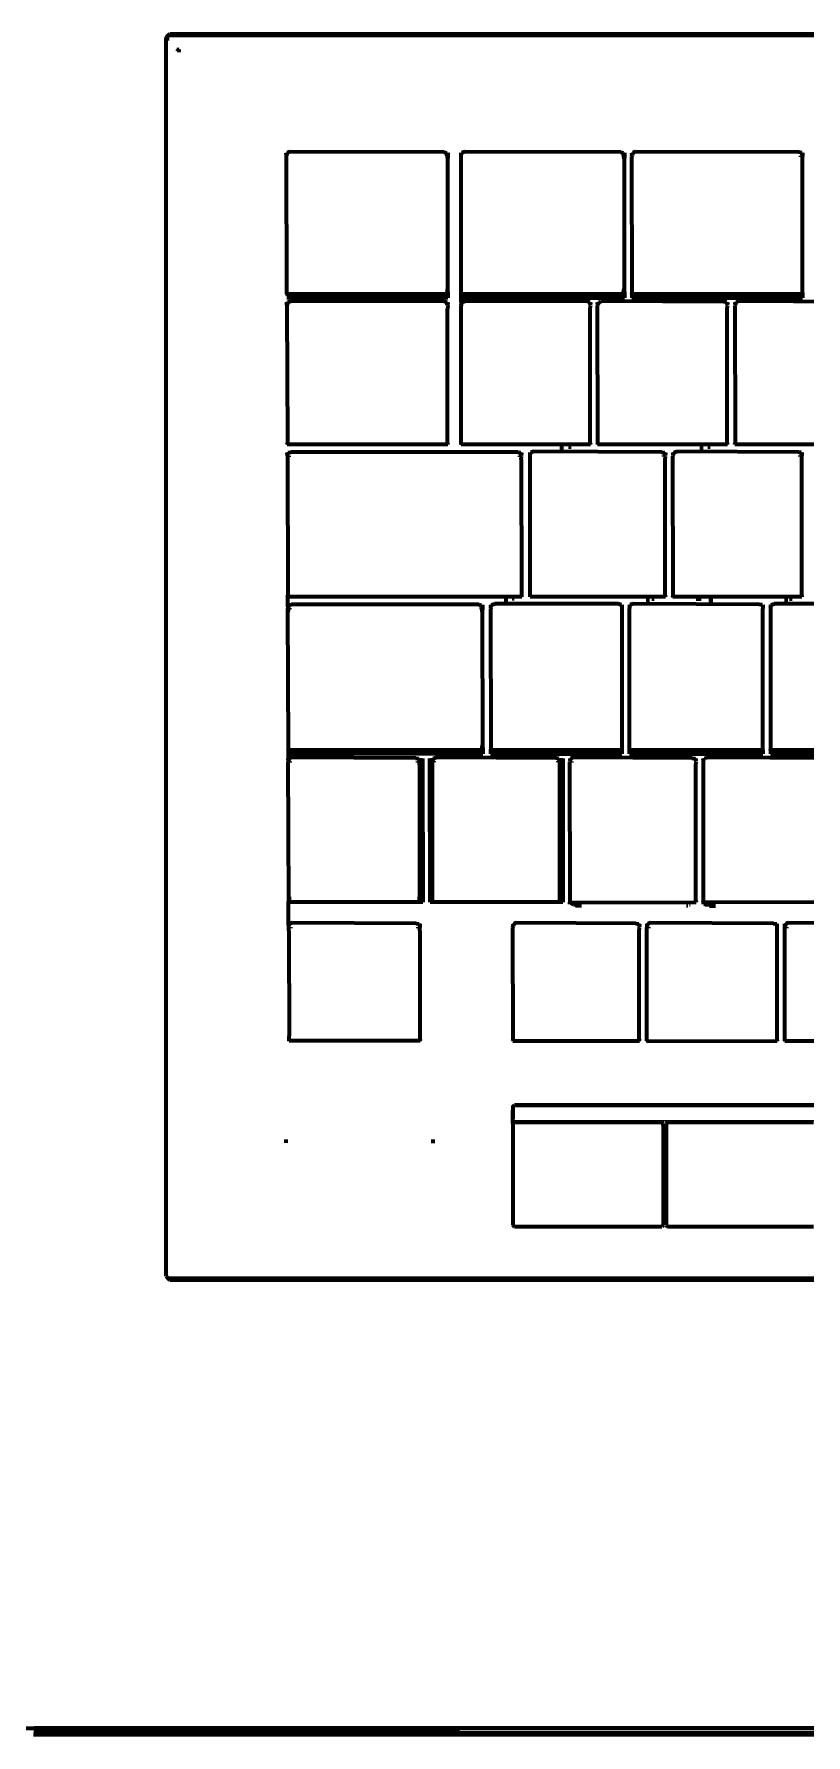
# Model space of a CAD drawing. Header units: millimetres. Extents: x 4307 to 31003, y 2809 to 20009.
# Drawn here: x 14846 to 14917.8, y 13399.1 to 13557.4 of the extents above; entities that cross this region are included whole.
import ezdxf

# ---------------------------------------------------------------- set-up
doc = ezdxf.new("R2010")
doc.units = ezdxf.units.MM
doc.layers.add('ProfileEdges', color=7, linetype='Continuous')

msp = doc.modelspace()

# ---------------------------------------------------------------- linework, layer by layer
for p, q in [((14858.43, 13556.97), (14858.53, 13557.11)), ((14858.53, 13557.11), (14858.6, 13557.16)), ((14858.53, 13557.11), (14858.53, 13556.85)), ((14859.35, 13555.97), (14859.37, 13556.16)), ((14859.35, 13555.93), (14859.35, 13555.97)), ((14859.35, 13555.97), (14859.4, 13555.96)), ((14859.4, 13555.96), (14859.5, 13556.13)), ((14869.49, 13546.4), (14869.57, 13546.4)), ((14869.57, 13546.4), (14884.17, 13546.44)), ((14884.38, 13546.38), (14884.51, 13546.4)), ((14884.44, 13546.06), (14884.51, 13546.06)), ((14885.74, 13546.4), (14885.82, 13546.4)), ((14885.82, 13546.06), (14885.74, 13546.06)), ((14885.82, 13546.4), (14900.61, 13546.44)), ((14900.82, 13546.38), (14900.95, 13546.4)), ((14900.95, 13546.06), (14900.87, 13546.06)), ((14901.64, 13546.4), (14901.72, 13546.4)), ((14901.72, 13546.06), (14901.64, 13546.06)), ((14901.72, 13546.4), (14917.18, 13546.44)), ((14917.52, 13546.06), (14917.18, 13546.06)), ((14917.43, 13546.4), (14917.52, 13546.4)), ((14869.53, 13532.48), (14869.62, 13532.48)), ((14869.53, 13532.15), (14869.62, 13532.15)), ((14869.62, 13532.48), (14869.87, 13532.48)), ((14884.17, 13532.48), (14884.42, 13532.48)), ((14884.42, 13532.48), (14884.51, 13532.48)), ((14885.74, 13532.48), (14885.82, 13532.48)), ((14885.82, 13532.15), (14885.74, 13532.15)), ((14885.82, 13532.48), (14886.08, 13532.48)), ((14897.42, 13532.48), (14897.68, 13532.48)), ((14897.68, 13532.48), (14897.77, 13532.48)), ((14897.77, 13532.15), (14897.68, 13532.15)), ((14898.45, 13532.48), (14898.54, 13532.48)), ((14898.54, 13532.15), (14898.45, 13532.15)), ((14910.18, 13532.48), (14910.44, 13532.48)), ((14910.44, 13532.48), (14910.53, 13532.48)), ((14910.53, 13532.15), (14910.44, 13532.15)), ((14911.21, 13532.48), (14911.3, 13532.48)), ((14911.3, 13532.15), (14911.21, 13532.15)), ((14869.57, 13518.49), (14869.66, 13518.49)), ((14891.28, 13518.49), (14891.37, 13518.49)), ((14892.16, 13518.49), (14892.25, 13518.49)), ((14892.25, 13518.49), (14904.42, 13518.52)), ((14904.68, 13518.49), (14904.76, 13518.49)), ((14905.45, 13518.49), (14905.53, 13518.49)), ((14905.53, 13518.49), (14917.11, 13518.52)), ((14917.37, 13518.49), (14917.45, 13518.49)), ((14869.66, 13518.15), (14869.92, 13518.15)), ((14891.03, 13518.15), (14891.37, 13518.15)), ((14904.76, 13518.15), (14904.42, 13518.15)), ((14905.53, 13518.15), (14905.45, 13518.15)), ((14917.45, 13518.15), (14917.11, 13518.15)), ((14869.61, 13504.32), (14869.7, 13504.32)), ((14887.61, 13504.3), (14887.74, 13504.32)), ((14888.49, 13504.32), (14888.58, 13504.32)), ((14888.58, 13504.32), (14900.63, 13504.32)), ((14900.63, 13504.32), (14900.71, 13504.32)), ((14901.4, 13504.32), (14901.48, 13504.32)), ((14901.48, 13504.32), (14913.49, 13504.35)), ((14913.75, 13504.32), (14913.83, 13504.32)), ((14914.52, 13504.32), (14914.6, 13504.32)), ((14914.6, 13504.32), (14927.01, 13504.32)), ((14869.62, 13503.98), (14869.69, 13503.98)), ((14869.69, 13503.98), (14869.96, 13503.98)), ((14887.67, 13503.98), (14887.74, 13503.98)), ((14888.49, 13503.98), (14888.58, 13503.98)), ((14901.48, 13503.98), (14901.4, 13503.98)), ((14913.83, 13503.98), (14913.75, 13503.98)), ((14869.66, 13490.02), (14869.74, 13490.03)), ((14869.74, 13490.03), (14870, 13490.02)), ((14881.55, 13490.02), (14881.81, 13490.03)), ((14881.81, 13490.03), (14882.16, 13490.02)), ((14882.84, 13490.02), (14883.15, 13490.03)), ((14883.15, 13490.03), (14883.41, 13490.02)), ((14894.58, 13490.02), (14894.83, 13490.03)), ((14894.83, 13490.03), (14895.2, 13490.02)), ((14895.95, 13490.03), (14895.87, 13490.02)), ((14896.21, 13490.02), (14895.95, 13490.03)), ((14907.51, 13490.03), (14907.25, 13490.02)), ((14907.6, 13490.02), (14907.51, 13490.03)), ((14908.28, 13490.02), (14908.37, 13490.03)), ((14869.66, 13489.69), (14870, 13489.69)), ((14881.55, 13489.69), (14881.88, 13489.69)), ((14881.88, 13489.69), (14882.16, 13489.69)), ((14883.09, 13489.69), (14882.84, 13489.69)), ((14883.41, 13489.69), (14883.09, 13489.69)), ((14894.9, 13489.69), (14894.58, 13489.69)), ((14895.2, 13489.69), (14894.9, 13489.69)), ((14895.87, 13489.69), (14896.21, 13489.69)), ((14907.51, 13489.69), (14907.6, 13489.69)), ((14869.7, 13474.63), (14869.79, 13474.63)), ((14869.71, 13474.29), (14870.05, 13474.29)), ((14869.79, 13474.63), (14881.58, 13474.66)), ((14881.58, 13474.29), (14881.92, 13474.29)), ((14881.83, 13474.63), (14881.92, 13474.63)), ((14890.65, 13474.63), (14890.56, 13474.63)), ((14890.56, 13474.29), (14890.65, 13474.29)), ((14901.99, 13474.66), (14890.65, 13474.63)), ((14902.34, 13474.63), (14902.25, 13474.63)), ((14902.25, 13474.29), (14902.34, 13474.29)), ((14903.11, 13474.63), (14903.02, 13474.63)), ((14903.02, 13474.29), (14903.36, 13474.29)), ((14914.82, 13474.66), (14903.11, 13474.63)), ((14915.16, 13474.63), (14915.08, 13474.63)), ((14915.08, 13474.29), (14915.16, 13474.29)), ((14915.94, 13474.63), (14915.85, 13474.63)), ((14915.85, 13474.29), (14916.19, 13474.29)), ((14927.95, 13474.66), (14915.94, 13474.63)), ((14890.7, 13456.47), (14890.7, 13457.62)), ((14890.7, 13457.62), (15092.48, 13457.62)), ((15092.48, 13456.29), (14890.7, 13456.29)), ((14890.7, 13456.29), (14890.7, 13456.18))]:
    msp.add_line(p, q)
at = {"layer": 'ProfileEdges', "lineweight": 211}
for p, q in [((14858.47, 13557.31), (14858.3, 13557.12)), ((14858.3, 13441.82), (14858.3, 13557.12)), ((14858.32, 13557.09), (14858.49, 13557.28)), ((14858.51, 13557.31), (14858.47, 13557.31)), ((14858.51, 13557.31), (14858.64, 13557.45)), ((14858.73, 13557.31), (14858.51, 13557.31)), ((14858.64, 13557.45), (15157.52, 13557.45)), ((14858.73, 13557.31), (14858.76, 13557.34)), ((14858.76, 13557.34), (15157.4, 13557.34)), ((14859.51, 13556), (14859.4, 13555.96)), ((14859.4, 13555.88), (14859.4, 13555.96)), ((14859.51, 13556), (14859.55, 13556.08)), ((14859.51, 13555.76), (14859.51, 13556)), ((14869.51, 13546.14), (14869.49, 13546.4)), ((14869.57, 13546.4), (14869.51, 13546.14)), ((14869.55, 13533.35), (14869.51, 13546.14)), ((14869.83, 13546.49), (14869.57, 13546.4)), ((14884.17, 13546.44), (14869.83, 13546.49)), ((14884.17, 13546.44), (14884.38, 13546.38)), ((14884.42, 13546.16), (14884.38, 13546.38)), ((14884.42, 13546.16), (14884.44, 13546.06)), ((14884.44, 13546.06), (14884.49, 13545.76)), ((14884.51, 13546.06), (14884.49, 13545.76)), ((14884.49, 13545.76), (14884.49, 13533.73)), ((14884.51, 13546.4), (14884.51, 13546.06)), ((14885.76, 13546.14), (14885.74, 13546.4)), ((14885.74, 13546.06), (14885.76, 13546.14)), ((14885.76, 13533.35), (14885.74, 13546.06)), ((14885.76, 13546.14), (14885.82, 13546.4)), ((14886.08, 13546.49), (14885.82, 13546.4)), ((14900.61, 13546.44), (14886.08, 13546.49)), ((14900.61, 13546.44), (14900.82, 13546.38)), ((14900.87, 13546.16), (14900.82, 13546.38)), ((14900.87, 13546.16), (14900.87, 13546.06)), ((14900.87, 13546.06), (14900.93, 13545.76)), ((14900.95, 13546.06), (14900.93, 13545.76)), ((14900.93, 13545.76), (14900.93, 13533.73)), ((14900.95, 13546.4), (14900.95, 13546.06)), ((14901.66, 13546.14), (14901.64, 13546.4)), ((14901.64, 13546.06), (14901.66, 13546.14)), ((14901.66, 13533.35), (14901.64, 13546.06)), ((14901.72, 13546.4), (14901.66, 13546.14)), ((14901.98, 13546.49), (14901.72, 13546.4)), ((14917.18, 13546.44), (14901.98, 13546.49)), ((14917.43, 13546.4), (14917.18, 13546.44)), ((14917.5, 13546.14), (14917.43, 13546.4)), ((14917.52, 13546.4), (14917.5, 13546.14)), ((14917.5, 13546.14), (14917.52, 13546.06)), ((14917.5, 13545.76), (14917.52, 13546.06)), ((14917.5, 13533.35), (14917.5, 13545.76)), ((14869.53, 13533.23), (14869.55, 13533.35)), ((14869.58, 13533.23), (14869.53, 13533.23)), ((14884.51, 13532.9), (14869.53, 13532.9)), ((14869.55, 13533.35), (14869.58, 13533.23)), ((14869.58, 13533.23), (14869.61, 13533.09)), ((14884.44, 13533.23), (14869.58, 13533.23)), ((14869.87, 13533), (14869.61, 13533.09)), ((14884.17, 13533), (14869.87, 13533)), ((14884.17, 13533), (14884.42, 13533.09)), ((14884.42, 13533.09), (14884.44, 13533.23)), ((14884.44, 13533.23), (14884.49, 13533.73)), ((14884.51, 13533.23), (14884.44, 13533.23)), ((14884.49, 13533.73), (14884.51, 13533.23)), ((14884.51, 13533.23), (14884.51, 13532.9)), ((14885.74, 13533.23), (14885.76, 13533.35)), ((14885.74, 13532.9), (14885.74, 13533.23)), ((14885.81, 13533.23), (14885.74, 13533.23)), ((14885.74, 13532.9), (14900.95, 13532.9)), ((14885.74, 13532.48), (14885.74, 13532.9)), ((14885.81, 13533.23), (14885.76, 13533.35)), ((14885.86, 13533.1), (14885.81, 13533.23)), ((14900.87, 13533.23), (14885.81, 13533.23)), ((14886.08, 13533), (14885.86, 13533.1)), ((14900.61, 13533), (14886.08, 13533)), ((14900.87, 13533.09), (14900.61, 13533)), ((14900.87, 13533.42), (14900.93, 13533.73)), ((14900.87, 13533.42), (14900.87, 13533.23)), ((14900.87, 13533.09), (14900.87, 13533.23)), ((14900.95, 13533.23), (14900.87, 13533.23)), ((14900.93, 13533.73), (14900.95, 13533.23)), ((14900.95, 13533.23), (14900.95, 13532.9)), ((14901.64, 13533.23), (14901.66, 13533.35)), ((14901.64, 13533.23), (14901.64, 13532.9)), ((14901.69, 13533.23), (14901.64, 13533.23)), ((14901.64, 13532.9), (14917.52, 13532.9)), ((14901.66, 13533.35), (14901.69, 13533.23)), ((14901.69, 13533.23), (14901.72, 13533.09)), ((14917.47, 13533.23), (14901.69, 13533.23)), ((14901.98, 13533.05), (14901.72, 13533.09)), ((14917.18, 13533.05), (14901.98, 13533.05)), ((14917.43, 13533.09), (14917.18, 13533.05)), ((14917.43, 13533.09), (14917.47, 13533.23)), ((14917.47, 13533.23), (14917.5, 13533.35)), ((14917.52, 13533.23), (14917.47, 13533.23)), ((14917.5, 13533.35), (14917.52, 13533.23)), ((14917.52, 13533.23), (14917.52, 13532.9)), ((14869.55, 13532.22), (14869.53, 13532.48)), ((14869.55, 13532.22), (14869.53, 13532.15)), ((14869.53, 13532.15), (14869.55, 13531.84)), ((14869.62, 13532.48), (14869.55, 13532.22)), ((14869.55, 13531.84), (14869.59, 13519.73)), ((14869.62, 13532.48), (14869.87, 13532.57)), ((14884.17, 13532.57), (14869.87, 13532.57)), ((14884.17, 13532.57), (14884.42, 13532.48)), ((14884.49, 13532.22), (14884.42, 13532.48)), ((14884.51, 13532.48), (14884.49, 13532.22)), ((14884.49, 13532.22), (14884.51, 13532.15)), ((14884.51, 13532.15), (14884.49, 13531.84)), ((14884.49, 13519.35), (14884.49, 13531.84)), ((14885.74, 13532.48), (14885.76, 13532.22)), ((14885.76, 13532.22), (14885.74, 13532.15)), ((14885.76, 13531.84), (14885.74, 13532.15)), ((14885.76, 13532.22), (14885.82, 13532.48)), ((14885.76, 13519.35), (14885.76, 13531.84)), ((14885.82, 13532.48), (14886.08, 13532.57)), ((14897.42, 13532.57), (14886.08, 13532.57)), ((14897.68, 13532.48), (14897.42, 13532.57)), ((14897.68, 13532.48), (14897.75, 13532.22)), ((14897.77, 13532.48), (14897.75, 13532.22)), ((14897.77, 13532.15), (14897.75, 13532.22)), ((14897.75, 13531.84), (14897.77, 13532.15)), ((14897.75, 13519.35), (14897.75, 13531.84)), ((14898.47, 13532.22), (14898.45, 13532.48)), ((14898.45, 13532.15), (14898.47, 13532.22)), ((14898.47, 13519.35), (14898.45, 13532.15)), ((14898.54, 13532.48), (14898.47, 13532.22)), ((14898.54, 13532.48), (14898.64, 13532.48)), ((14898.64, 13532.48), (14898.79, 13532.57)), ((14910.18, 13532.52), (14898.79, 13532.57)), ((14910.44, 13532.48), (14910.18, 13532.52)), ((14910.44, 13532.48), (14910.5, 13532.22)), ((14910.53, 13532.48), (14910.5, 13532.22)), ((14910.53, 13532.15), (14910.5, 13532.22)), ((14910.5, 13531.84), (14910.53, 13532.15)), ((14910.5, 13519.35), (14910.5, 13531.84)), ((14911.21, 13532.48), (14911.23, 13532.22)), ((14911.23, 13532.22), (14911.21, 13532.15)), ((14911.21, 13532.15), (14911.23, 13519.35)), ((14911.3, 13532.48), (14911.23, 13532.22)), ((14911.3, 13532.48), (14911.4, 13532.48)), ((14911.55, 13532.57), (14911.4, 13532.48)), ((14923.44, 13532.52), (14911.55, 13532.57)), ((14869.57, 13519.24), (14869.59, 13519.35)), ((14869.62, 13519.24), (14869.57, 13519.24)), ((14869.59, 13518.23), (14869.57, 13518.49)), ((14869.59, 13519.73), (14869.59, 13519.35)), ((14869.59, 13519.35), (14869.62, 13519.24)), ((14869.59, 13518.23), (14869.66, 13518.49)), ((14884.46, 13519.24), (14869.62, 13519.24)), ((14869.66, 13518.49), (14869.92, 13518.52)), ((14891.03, 13518.52), (14869.92, 13518.52)), ((14884.49, 13519.35), (14884.46, 13519.24)), ((14884.51, 13519.24), (14884.46, 13519.24)), ((14884.49, 13519.35), (14884.51, 13519.24)), ((14885.74, 13519.24), (14885.76, 13519.35)), ((14885.81, 13519.23), (14885.74, 13519.24)), ((14885.81, 13519.23), (14885.76, 13519.35)), ((14897.72, 13519.24), (14885.81, 13519.23)), ((14891.03, 13518.52), (14891.28, 13518.49)), ((14891.35, 13518.23), (14891.28, 13518.49)), ((14891.37, 13518.49), (14891.35, 13518.23)), ((14892.18, 13518.23), (14892.16, 13518.49)), ((14892.18, 13518.23), (14892.25, 13518.49)), ((14892.51, 13518.58), (14892.25, 13518.49)), ((14904.42, 13518.52), (14892.51, 13518.58)), ((14894.92, 13518.9), (14895.27, 13518.9)), ((14896, 13519), (14895.75, 13519)), ((14897.72, 13519.24), (14897.75, 13519.35)), ((14897.77, 13519.24), (14897.72, 13519.24)), ((14897.75, 13519.35), (14897.77, 13519.24)), ((14898.45, 13519.24), (14898.47, 13519.35)), ((14898.5, 13519.23), (14898.45, 13519.24)), ((14898.47, 13519.35), (14898.5, 13519.23)), ((14910.48, 13519.24), (14898.5, 13519.23)), ((14904.42, 13518.52), (14904.68, 13518.49)), ((14904.74, 13518.23), (14904.68, 13518.49)), ((14904.76, 13518.49), (14904.74, 13518.23)), ((14905.45, 13518.49), (14905.47, 13518.23)), ((14905.47, 13518.23), (14905.53, 13518.49)), ((14905.53, 13518.49), (14905.79, 13518.58)), ((14917.11, 13518.52), (14905.79, 13518.58)), ((14907.96, 13518.9), (14908.26, 13518.9)), ((14908.93, 13519), (14908.71, 13519)), ((14910.48, 13519.24), (14910.5, 13519.35)), ((14910.53, 13519.24), (14910.48, 13519.24)), ((14910.5, 13519.35), (14910.53, 13519.24)), ((14911.21, 13519.24), (14911.23, 13519.35)), ((14911.26, 13519.23), (14911.21, 13519.24)), ((14911.23, 13519.35), (14911.26, 13519.23)), ((14923.68, 13519.24), (14911.26, 13519.23)), ((14917.37, 13518.49), (14917.11, 13518.52)), ((14917.43, 13518.23), (14917.37, 13518.49)), ((14917.45, 13518.49), (14917.43, 13518.23)), ((14869.59, 13518.23), (14869.63, 13505.18)), ((14891.35, 13518.23), (14891.37, 13518.15)), ((14891.35, 13517.85), (14891.37, 13518.15)), ((14891.35, 13517.85), (14891.37, 13505.56)), ((14892.18, 13505.18), (14892.18, 13518.23)), ((14904.76, 13518.15), (14904.74, 13518.23)), ((14904.74, 13517.85), (14904.76, 13518.15)), ((14904.74, 13505.18), (14904.74, 13517.85)), ((14905.47, 13518.23), (14905.45, 13518.15)), ((14905.47, 13505.18), (14905.45, 13518.15)), ((14917.45, 13518.15), (14917.43, 13518.23)), ((14917.43, 13517.85), (14917.45, 13518.15)), ((14917.43, 13505.18), (14917.43, 13517.85)), ((14869.61, 13505.07), (14869.63, 13505.18)), ((14869.61, 13505.07), (14869.61, 13504.32)), ((14869.66, 13505.07), (14869.61, 13505.07)), ((14869.61, 13504.32), (14869.62, 13503.98)), ((14869.66, 13505.07), (14869.63, 13505.18)), ((14891.34, 13505.07), (14869.66, 13505.07)), ((14869.7, 13504.32), (14869.96, 13504.35)), ((14869.7, 13504.07), (14869.7, 13504.32)), ((14887.4, 13504.35), (14869.96, 13504.35)), ((14887.4, 13504.35), (14887.61, 13504.3)), ((14887.65, 13504.07), (14887.61, 13504.3)), ((14887.74, 13504.32), (14887.74, 13503.98)), ((14888.49, 13504.32), (14888.52, 13504.06)), ((14888.52, 13504.06), (14888.58, 13504.32)), ((14888.58, 13504.32), (14888.84, 13504.41)), ((14900.37, 13504.41), (14888.84, 13504.41)), ((14890.1, 13504.73), (14889.76, 13504.73)), ((14890.69, 13504.89), (14890.51, 13504.89)), ((14891.34, 13505.07), (14891.37, 13505.18)), ((14891.39, 13505.07), (14891.34, 13505.07)), ((14891.37, 13505.56), (14891.37, 13505.18)), ((14891.37, 13505.18), (14891.39, 13505.07)), ((14892.16, 13505.07), (14892.18, 13505.18)), ((14892.21, 13505.06), (14892.16, 13505.07)), ((14892.18, 13505.18), (14892.21, 13505.06)), ((14904.71, 13505.06), (14892.21, 13505.06)), ((14900.63, 13504.32), (14900.37, 13504.41)), ((14900.63, 13504.32), (14900.69, 13504.06)), ((14900.71, 13504.32), (14900.69, 13504.06)), ((14901.4, 13504.32), (14901.42, 13504.06)), ((14901.42, 13504.06), (14901.48, 13504.32)), ((14901.74, 13504.41), (14901.48, 13504.32)), ((14913.49, 13504.35), (14901.74, 13504.41)), ((14902.96, 13504.73), (14903.26, 13504.73)), ((14903.7, 13504.83), (14903.49, 13504.83)), ((14904.74, 13505.18), (14904.71, 13505.06)), ((14904.76, 13505.07), (14904.71, 13505.06)), ((14904.74, 13505.18), (14904.76, 13505.07)), ((14905.45, 13505.07), (14905.47, 13505.18)), ((14905.45, 13505.07), (14905.45, 13505.01)), ((14905.5, 13505.07), (14905.45, 13505.07)), ((14905.47, 13505.18), (14905.5, 13505.07)), ((14905.5, 13505.07), (14905.51, 13505.01)), ((14917.4, 13505.05), (14905.5, 13505.07)), ((14908.09, 13504.83), (14907.62, 13504.83)), ((14908.8, 13504.73), (14909.18, 13504.73)), ((14913.75, 13504.32), (14913.49, 13504.35)), ((14913.75, 13504.32), (14913.81, 13504.06)), ((14913.83, 13504.32), (14913.81, 13504.06)), ((14914.52, 13504.32), (14914.54, 13504.06)), ((14914.54, 13504.06), (14914.6, 13504.32)), ((14914.6, 13504.32), (14914.86, 13504.41)), ((14926.75, 13504.41), (14914.86, 13504.41)), ((14915.84, 13504.73), (14916.15, 13504.73)), ((14916.53, 13504.83), (14916.31, 13504.83)), ((14917.43, 13505.18), (14917.4, 13505.05)), ((14917.45, 13505.07), (14917.4, 13505.05)), ((14917.43, 13505.18), (14917.45, 13505.07)), ((14869.64, 13503.68), (14869.62, 13503.98)), ((14869.69, 13503.98), (14869.64, 13503.68)), ((14869.68, 13491.27), (14869.64, 13503.68)), ((14869.7, 13504.07), (14869.69, 13503.98)), ((14887.67, 13503.98), (14887.65, 13504.07)), ((14887.72, 13503.68), (14887.67, 13503.98)), ((14887.74, 13503.98), (14887.72, 13503.68)), ((14887.72, 13503.68), (14887.74, 13491.27)), ((14888.52, 13504.06), (14888.49, 13503.98)), ((14888.49, 13503.98), (14888.52, 13490.89)), ((14900.69, 13504.06), (14900.69, 13490.89)), ((14901.42, 13504.06), (14901.4, 13503.98)), ((14901.42, 13490.89), (14901.4, 13503.98)), ((14913.81, 13504.06), (14913.83, 13503.98)), ((14913.81, 13503.68), (14913.83, 13503.98)), ((14913.81, 13490.89), (14913.81, 13503.68)), ((14914.54, 13504.06), (14914.52, 13503.98)), ((14914.52, 13503.98), (14914.54, 13490.89)), ((14869.66, 13490.78), (14869.68, 13490.89)), ((14869.7, 13490.78), (14869.66, 13490.78)), ((14869.66, 13490.78), (14869.66, 13490.44)), ((14887.76, 13490.44), (14869.66, 13490.44)), ((14869.66, 13490.44), (14869.66, 13490.02)), ((14869.68, 13489.76), (14869.66, 13490.02)), ((14869.68, 13490.89), (14869.68, 13491.27)), ((14869.68, 13490.89), (14869.7, 13490.78)), ((14869.74, 13490.03), (14869.68, 13489.76)), ((14869.7, 13490.78), (14869.74, 13490.63)), ((14887.69, 13490.78), (14869.7, 13490.78)), ((14870, 13490.59), (14869.74, 13490.63)), ((14870, 13490.12), (14869.74, 13490.03)), ((14887.42, 13490.59), (14870, 13490.59)), ((14881.55, 13490.06), (14870, 13490.12)), ((14881.55, 13490.06), (14881.81, 13490.03)), ((14881.87, 13489.76), (14881.81, 13490.03)), ((14882.16, 13490.02), (14882.16, 13489.69)), ((14882.84, 13489.69), (14882.84, 13490.02)), ((14883.15, 13490.03), (14883.09, 13489.76)), ((14883.15, 13490.03), (14883.41, 13490.12)), ((14894.58, 13490.06), (14883.41, 13490.12)), ((14887.42, 13490.59), (14887.67, 13490.63)), ((14887.67, 13490.63), (14887.69, 13490.78)), ((14887.69, 13490.78), (14887.74, 13491.27)), ((14887.76, 13490.78), (14887.69, 13490.78)), ((14887.74, 13491.27), (14887.76, 13490.78)), ((14887.76, 13490.78), (14887.76, 13490.44)), ((14888.52, 13490.89), (14888.49, 13490.78)), ((14888.49, 13490.78), (14888.49, 13490.44)), ((14888.54, 13490.78), (14888.49, 13490.78)), ((14888.49, 13490.44), (14900.71, 13490.44)), ((14888.54, 13490.78), (14888.52, 13490.89)), ((14888.58, 13490.63), (14888.54, 13490.78)), ((14900.66, 13490.78), (14888.54, 13490.78)), ((14888.58, 13490.63), (14888.84, 13490.54)), ((14900.37, 13490.59), (14888.84, 13490.54)), ((14894.83, 13490.03), (14894.58, 13490.06)), ((14894.9, 13489.76), (14894.83, 13490.03)), ((14895.2, 13490.02), (14895.2, 13489.69)), ((14895.87, 13490.02), (14895.89, 13489.76)), ((14895.89, 13489.76), (14895.95, 13490.03)), ((14896.21, 13490.12), (14895.95, 13490.03)), ((14907.25, 13490.06), (14896.21, 13490.12)), ((14900.37, 13490.59), (14900.63, 13490.63)), ((14900.63, 13490.63), (14900.66, 13490.78)), ((14900.66, 13490.78), (14900.69, 13490.89)), ((14900.71, 13490.78), (14900.66, 13490.78)), ((14900.69, 13490.89), (14900.71, 13490.78)), ((14900.71, 13490.78), (14900.71, 13490.44)), ((14901.4, 13490.78), (14901.42, 13490.89)), ((14901.4, 13490.44), (14901.4, 13490.78)), ((14901.45, 13490.78), (14901.4, 13490.78)), ((14901.4, 13490.44), (14913.83, 13490.44)), ((14901.42, 13490.89), (14901.45, 13490.78)), ((14901.45, 13490.78), (14901.48, 13490.63)), ((14913.78, 13490.78), (14901.45, 13490.78)), ((14901.48, 13490.63), (14901.74, 13490.54)), ((14913.49, 13490.54), (14901.74, 13490.54)), ((14907.25, 13490.06), (14907.51, 13490.03)), ((14907.51, 13490.03), (14907.57, 13489.76)), ((14907.57, 13489.76), (14907.6, 13490.02)), ((14908.3, 13489.76), (14908.28, 13490.02)), ((14908.3, 13489.76), (14908.37, 13490.03)), ((14908.37, 13490.03), (14908.47, 13490.02)), ((14908.62, 13490.12), (14908.47, 13490.02)), ((14920.33, 13490.06), (14908.62, 13490.12)), ((14913.75, 13490.63), (14913.49, 13490.54)), ((14913.78, 13490.78), (14913.75, 13490.63)), ((14913.81, 13490.89), (14913.78, 13490.78)), ((14913.83, 13490.78), (14913.78, 13490.78)), ((14913.83, 13490.78), (14913.81, 13490.89)), ((14913.83, 13490.78), (14913.83, 13490.44)), ((14914.52, 13490.78), (14914.54, 13490.89)), ((14914.52, 13490.78), (14914.52, 13490.44)), ((14914.57, 13490.78), (14914.52, 13490.78)), ((14914.52, 13490.44), (14927.09, 13490.44)), ((14914.54, 13490.89), (14914.57, 13490.78)), ((14914.57, 13490.78), (14914.6, 13490.63)), ((14927.04, 13490.78), (14914.57, 13490.78)), ((14914.6, 13490.63), (14914.86, 13490.54)), ((14926.75, 13490.59), (14914.86, 13490.54)), ((14869.66, 13489.69), (14869.68, 13489.76)), ((14869.72, 13476.76), (14869.66, 13489.69)), ((14881.88, 13489.69), (14881.87, 13489.76)), ((14881.87, 13489.39), (14881.88, 13489.69)), ((14881.87, 13489.39), (14881.89, 13477.14)), ((14882.16, 13489.69), (14882.19, 13476.65)), ((14882.87, 13476.65), (14882.84, 13489.69)), ((14883.09, 13489.69), (14883.09, 13489.76)), ((14883.09, 13476.76), (14883.09, 13489.69)), ((14894.9, 13489.69), (14894.9, 13489.76)), ((14894.9, 13489.69), (14894.9, 13476.76)), ((14895.2, 13489.69), (14895.22, 13476.65)), ((14895.89, 13489.76), (14895.87, 13489.69)), ((14895.89, 13476.76), (14895.87, 13489.69)), ((14907.6, 13489.69), (14907.57, 13489.76)), ((14907.57, 13489.39), (14907.6, 13489.69)), ((14907.57, 13476.76), (14907.57, 13489.39)), ((14908.3, 13476.76), (14908.3, 13489.76)), ((14869.7, 13476.65), (14869.72, 13476.76)), ((14869.7, 13474.63), (14869.7, 13476.65)), ((14869.75, 13476.65), (14869.7, 13476.65)), ((14869.75, 13476.65), (14869.72, 13476.76)), ((14869.78, 13476.65), (14869.75, 13476.65)), ((14869.78, 13476.84), (14869.78, 13477.15)), ((14869.78, 13476.65), (14869.78, 13476.84)), ((14881.87, 13476.65), (14869.78, 13476.65)), ((14881.87, 13476.65), (14881.89, 13476.76)), ((14882.19, 13476.65), (14881.87, 13476.65)), ((14881.89, 13476.76), (14881.89, 13477.14)), ((14883.14, 13476.65), (14882.87, 13476.65)), ((14883.14, 13476.65), (14883.09, 13476.76)), ((14894.87, 13476.65), (14883.14, 13476.65)), ((14894.87, 13476.65), (14894.9, 13476.76)), ((14895.22, 13476.65), (14894.87, 13476.65)), ((14895.89, 13476.76), (14895.87, 13476.65)), ((14895.87, 13476.46), (14895.87, 13476.65)), ((14895.87, 13476.65), (14895.95, 13476.62)), ((14895.94, 13476.65), (14895.89, 13476.76)), ((14895.95, 13476.62), (14907.55, 13476.65)), ((14896, 13476.52), (14895.95, 13476.62)), ((14896.21, 13476.41), (14896, 13476.52)), ((14896.63, 13476.41), (14896.21, 13476.41)), ((14896.94, 13476.31), (14896.4, 13476.31)), ((14906.84, 13476.31), (14906.72, 13476.31)), ((14907.06, 13476.41), (14906.98, 13476.41)), ((14907.55, 13476.65), (14907.57, 13476.76)), ((14907.55, 13476.65), (14907.6, 13476.65)), ((14907.57, 13476.76), (14907.6, 13476.65)), ((14908.28, 13476.65), (14908.3, 13476.76)), ((14908.28, 13476.65), (14908.28, 13476.46)), ((14908.33, 13476.65), (14908.28, 13476.65)), ((14908.33, 13476.65), (14908.3, 13476.76)), ((14908.37, 13476.5), (14908.33, 13476.65)), ((14920.61, 13476.62), (14908.33, 13476.65)), ((14908.37, 13476.5), (14908.62, 13476.41)), ((14909.09, 13476.41), (14908.62, 13476.41)), ((14908.85, 13476.31), (14909.42, 13476.31)), ((14869.73, 13474.37), (14869.7, 13474.63)), ((14869.71, 13474.29), (14869.73, 13474.37)), ((14869.73, 13473.99), (14869.71, 13474.29)), ((14869.73, 13474.37), (14869.79, 13474.63)), ((14870.05, 13474.72), (14869.79, 13474.63)), ((14881.58, 13474.66), (14870.05, 13474.72)), ((14881.58, 13474.66), (14881.83, 13474.63)), ((14881.83, 13474.63), (14881.9, 13474.37)), ((14881.92, 13474.63), (14881.9, 13474.37)), ((14881.9, 13474.37), (14881.92, 13474.29)), ((14881.9, 13473.99), (14881.92, 13474.29)), ((14890.56, 13474.63), (14890.58, 13474.37)), ((14890.56, 13474.29), (14890.58, 13474.37)), ((14890.58, 13463.84), (14890.56, 13474.29)), ((14890.65, 13474.63), (14890.58, 13474.37)), ((14890.9, 13474.72), (14890.65, 13474.63)), ((14901.99, 13474.66), (14890.9, 13474.72)), ((14901.99, 13474.66), (14902.25, 13474.63)), ((14902.25, 13474.63), (14902.32, 13474.37)), ((14902.34, 13474.63), (14902.32, 13474.37)), ((14902.32, 13474.37), (14902.34, 13474.29)), ((14902.32, 13473.99), (14902.34, 13474.29)), ((14903.02, 13474.63), (14903.04, 13474.37)), ((14903.04, 13474.37), (14903.02, 13474.29)), ((14903.04, 13463.84), (14903.02, 13474.29)), ((14903.11, 13474.63), (14903.04, 13474.37)), ((14903.36, 13474.72), (14903.11, 13474.63)), ((14914.82, 13474.66), (14903.36, 13474.72)), ((14914.82, 13474.66), (14915.08, 13474.63)), ((14915.14, 13474.37), (14915.08, 13474.63)), ((14915.14, 13474.37), (14915.16, 13474.63)), ((14915.16, 13474.29), (14915.14, 13474.37)), ((14915.14, 13473.99), (14915.16, 13474.29)), ((14915.87, 13474.37), (14915.85, 13474.63)), ((14915.85, 13474.29), (14915.87, 13474.37)), ((14915.87, 13463.84), (14915.85, 13474.29)), ((14915.94, 13474.63), (14915.87, 13474.37)), ((14916.19, 13474.72), (14915.94, 13474.63)), ((14927.95, 13474.66), (14916.19, 13474.72)), ((14869.73, 13473.99), (14869.74, 13464.2)), ((14881.9, 13473.99), (14881.91, 13464.22)), ((14902.32, 13463.84), (14902.32, 13473.99)), ((14915.14, 13463.84), (14915.14, 13473.99)), ((14869.76, 13463.84), (14869.74, 13464.2)), ((14869.74, 13463.73), (14869.76, 13463.84)), ((14869.79, 13463.73), (14869.74, 13463.73)), ((14869.76, 13463.84), (14869.79, 13463.73)), ((14881.89, 13463.73), (14869.79, 13463.73)), ((14881.91, 13463.84), (14881.89, 13463.73)), ((14881.93, 13463.73), (14881.89, 13463.73)), ((14881.91, 13464.22), (14881.91, 13463.84)), ((14881.91, 13463.84), (14881.93, 13463.73)), ((14890.56, 13463.73), (14890.58, 13463.84)), ((14890.56, 13463.73), (14890.61, 13463.73)), ((14890.58, 13463.84), (14890.61, 13463.73)), ((14890.61, 13463.73), (14902.29, 13463.73)), ((14902.29, 13463.73), (14902.32, 13463.84)), ((14902.29, 13463.73), (14902.34, 13463.73)), ((14902.32, 13463.84), (14902.34, 13463.73)), ((14903.02, 13463.73), (14903.04, 13463.84)), ((14903.02, 13463.73), (14903.08, 13463.7)), ((14903.04, 13463.84), (14903.08, 13463.7)), ((14903.08, 13463.7), (14915.11, 13463.73)), ((14915.11, 13463.73), (14915.14, 13463.84)), ((14915.11, 13463.73), (14915.16, 13463.73)), ((14915.14, 13463.84), (14915.16, 13463.73)), ((14915.85, 13463.73), (14915.87, 13463.84)), ((14915.85, 13463.73), (14915.92, 13463.73)), ((14915.92, 13463.73), (14915.87, 13463.84)), ((14915.92, 13463.73), (14928.19, 13463.73)), ((14890.56, 13457.6), (14890.7, 13457.75)), ((14890.56, 13457.7), (14890.56, 13457.6)), ((14890.56, 13457.6), (14890.56, 13457.28)), ((14890.56, 13457.17), (14890.56, 13457.28)), ((14890.56, 13456.03), (14890.56, 13457.17)), ((15092.48, 13457.75), (14890.7, 13457.75)), ((14890.56, 13456.03), (14890.7, 13456.18)), ((14890.56, 13456.03), (14890.56, 13455.6)), ((14890.56, 13455.6), (14890.56, 13446.58)), ((14890.7, 13456.18), (14904.41, 13456.18)), ((14904.41, 13456.18), (14904.54, 13456.03)), ((14904.41, 13455.85), (14904.54, 13455.85)), ((14904.54, 13455.85), (14904.54, 13456.03)), ((14904.54, 13455.85), (14904.82, 13455.85)), ((14904.54, 13455.85), (14904.54, 13446.58)), ((14904.95, 13456.18), (14904.82, 13456.03)), ((14904.82, 13456.03), (14904.82, 13455.85)), ((14904.82, 13455.85), (14904.82, 13446.58)), ((14904.95, 13456.18), (14918.53, 13456.18)), ((14869.46, 13454.23), (14869.46, 13454.56)), ((14883.16, 13454.21), (14883.16, 13454.56)), ((14890.56, 13446.58), (14890.7, 13446.44)), ((14904.41, 13446.44), (14890.7, 13446.44)), ((14904.54, 13446.58), (14904.41, 13446.44)), ((14904.82, 13446.58), (14904.95, 13446.44)), ((14918.53, 13446.44), (14904.95, 13446.44)), ((14858.3, 13441.82), (14858.47, 13441.64)), ((14858.64, 13441.46), (14858.47, 13441.64)), ((14858.47, 13441.64), (15157.67, 13441.63)), ((15157.52, 13441.46), (14858.64, 13441.46)), ((14831.78, 13399.8), (14846.04, 13399.76)), ((15331.09, 13399.76), (14846.04, 13399.76)), ((15312.73, 13399.13), (14845.97, 13399.14)), ((14846.01, 13399.49), (14864.42, 13399.47)), ((14864.43, 13399.6), (14846.02, 13399.62)), ((14864.42, 13399.47), (14864.41, 13399.37)), ((14864.41, 13399.37), (15312.71, 13399.37)), ((14864.42, 13399.47), (14864.43, 13399.6)), ((14864.42, 13399.47), (14885.59, 13399.47))]:
    msp.add_line(p, q, dxfattribs=at)

doc.saveas('drawing.dxf')
